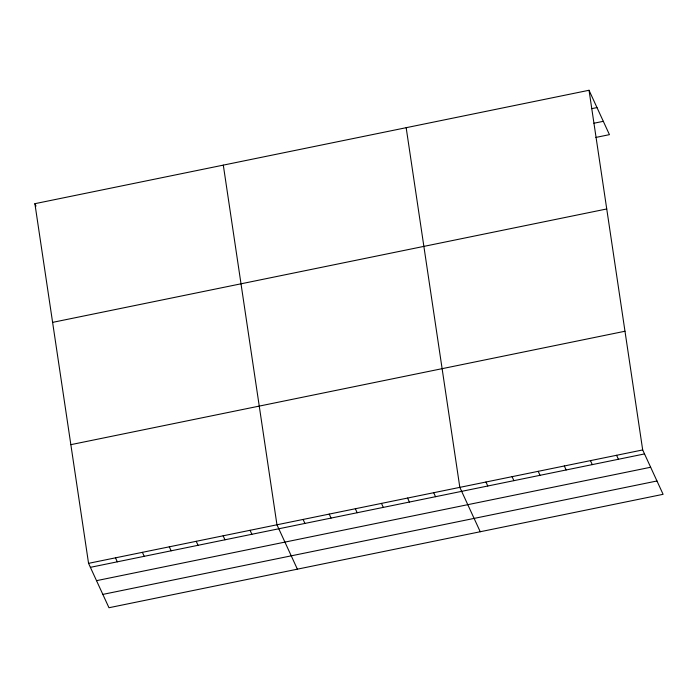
<?xml version="1.0" encoding="UTF-8"?>
<svg xmlns="http://www.w3.org/2000/svg" width="698" height="698" viewBox="0 0 698 698"><rect width="100%" height="100%" fill="white"/><g stroke="black" fill="none" stroke-linecap="round" stroke-linejoin="round"><path stroke-width="1.05" d="M589.033 90.269L642.692 449.94L663.1 494.315L108.967 607.731L88.559 563.347L34.9 203.685L589.033 90.269L609.441 134.653L595.856 137.427M591.773 108.652L596.999 107.588M593.911 123.241L603.316 121.321M52.603 322.371L606.736 208.964M70.847 444.661L624.98 331.245M88.559 563.347L642.692 449.94M90.391 567.334L644.524 453.927M96.525 580.666L650.649 467.25M102.842 594.399L656.966 480.983M616.57 455.288L618.402 459.267M590.438 460.628L592.279 464.615M564.316 465.976L566.148 469.963M538.193 471.325L540.025 475.312M512.07 476.673L513.903 480.66M485.948 482.013L487.78 486M480.233 531.736L459.825 487.361L406.166 127.699M433.702 492.709L435.535 496.697M407.58 498.058L409.412 502.045M381.457 503.406L383.289 507.385M355.334 508.746L357.167 512.733M329.212 514.094L331.044 518.082M303.089 519.443L304.921 523.43M297.374 569.167L276.958 524.791L223.308 165.129M250.05 530.297L251.882 534.284M223.133 535.811L224.965 539.79M196.217 541.316L198.049 545.304M34.9 203.685L35.999 206.076M169.3 546.822L171.132 550.809M142.383 552.336L144.224 556.323M115.475 557.842L117.308 561.829"/></g></svg>
